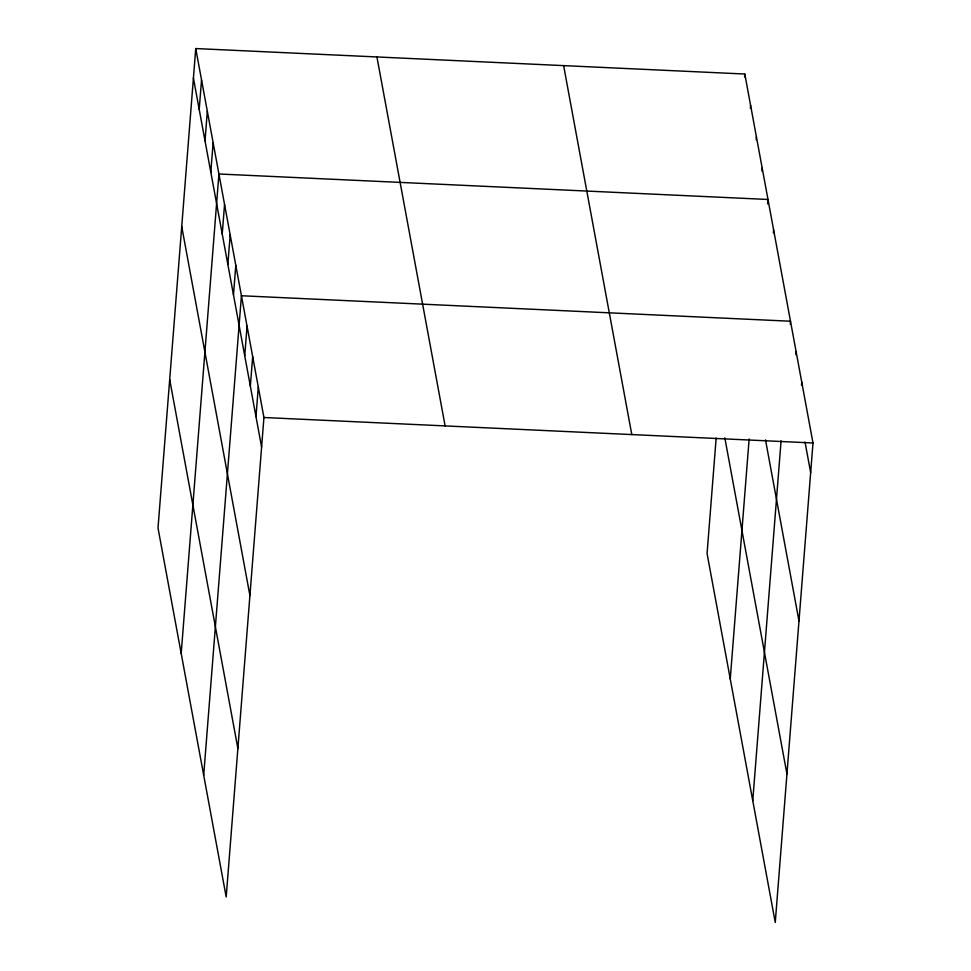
<?xml version="1.0" encoding="UTF-8"?>
<svg xmlns="http://www.w3.org/2000/svg" width="971" height="971" viewBox="0 0 971 971"><rect width="100%" height="100%" fill="white"/><g stroke="black" fill="none" stroke-linecap="round" stroke-linejoin="round"><path stroke-width="1.46" d="M195.741 48.55L158.006 528.018L226.194 896.973L263.93 417.506L195.741 48.55L744.806 74.027L812.994 442.982L775.259 922.45L707.07 553.494L716.161 438.018M199.213 109.48L201.543 79.913M205.015 140.844L207.333 111.277M210.804 172.207L213.135 142.628M181.189 653.459L218.924 173.991L767.988 199.468L767.636 203.91M222.225 233.999L224.556 204.432M227.845 264.44L230.176 234.873M233.477 294.881L235.807 265.314M203.692 775.222L241.427 295.754L790.491 321.231L790.26 324.18M244.728 355.762L247.059 326.195M250.348 386.203L252.678 356.624M255.98 416.632L258.298 387.065M744.575 76.988L744.806 74.027M750.365 108.339L750.607 105.39M756.166 139.703L756.397 136.753M761.956 171.066L762.199 168.104M730.253 678.935L749.139 438.989M773.377 232.87L773.608 229.909M752.756 800.699L781.085 440.773M795.88 354.621L796.111 351.66M801.512 385.062L801.743 382.101M263.93 417.506L812.994 442.982M805.032 442.108L810.664 472.549M765.5 439.839L798.975 621.015M724.815 437.812L786.935 773.984M563.617 65.615L631.793 434.571M376.93 56.961L445.119 425.917M193.423 78.117L261.6 447.073M181.735 226.583L249.911 595.539M169.694 379.552L237.883 748.507"/></g></svg>
